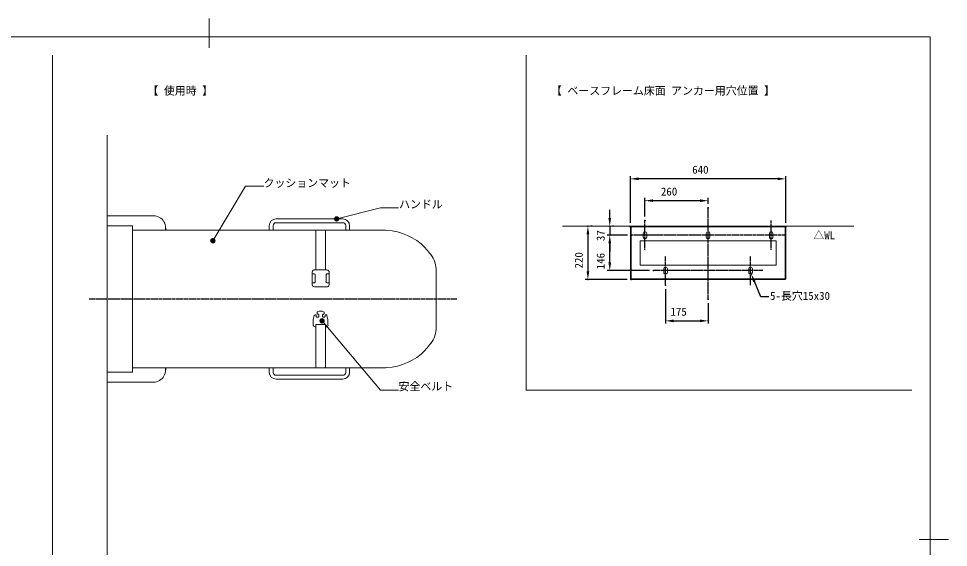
# Model space of a CAD drawing. Units: millimetres, scale not verified. Extents: x -203 to 203, y -143 to 143.
# Drawn here: x -52.4 to 203, y -2.2 to 143 of the extents above; entities that cross this region are included whole.
import ezdxf
from ezdxf.enums import TextEntityAlignment as Align

# ---------------------------------------------------------------- set-up
doc = ezdxf.new("R2010")
doc.units = ezdxf.units.MM
doc.header["$LTSCALE"] = 0.5
doc.header["$PDMODE"] = 32
doc.header["$PDSIZE"] = 0.1
doc.linetypes.add('USER1', pattern=[0.629921, 0.393701, -0.07874, 0.07874, -0.07874])
for name, color, linetype, lineweight in [('0-1_DIMENSION_LINES$02_DIMENSI', 7, 'Continuous', 25), ('0-4_図面_FORMAT$01_WAKU$OUT_LINE', 6, 'Continuous', 18), ('0-8_DIMENSION_LINES$03_LINES', 7, 'Continuous', 18), ('0-9_DIMENSION_LINES$01_CENTER_', 7, 'USER1', 25)]:
    doc.layers.add(name, color=color, linetype=linetype, lineweight=lineweight)
doc.layers.add('0-2_DEFPOINTS', color=7, linetype='Continuous')
doc.styles.add('ＭＳ ゴシック', font='')
doc.styles.get('ＭＳ ゴシック').set_extended_font_data('MS Gothic')

# ---------------------------------------------------------------- blocks, each defined once
blk = doc.blocks.new('D10')
at = {"layer": '0-1_DIMENSION_LINES$02_DIMENSI'}
blk.add_lwpolyline([(2898.6973, 1401.6091), (2896.4478, 1401.6091), (2894.7176, 1405.762)], dxfattribs=at)
blk.add_solid([(2895.0636, 1405.9062), (2894.3715, 1405.6178), (2893.8524, 1407.8385)], dxfattribs=at)
at = {"layer": '0-2_DEFPOINTS'}
for p in [(2893.6601, 1408.3), (2893.8524, 1407.8385)]:
    blk.add_point(p, dxfattribs=at)
at = {"layer": '0-1_DIMENSION_LINES$02_DIMENSI', "style": 'ＭＳ ゴシック'}
blk.add_text('5-長穴15x30', height=2.199, dxfattribs=at).set_placement((2899.0187, 1400.1091), align=Align.BOTTOM_LEFT)
blk = doc.blocks.new('D11')
at = {"layer": '0-1_DIMENSION_LINES$02_DIMENSI'}
for p, q in [((2850.125, 1421), (2849.75, 1421)), ((2849, 1418.7505), (2849, 1408.5828)), ((2859.7417, 1406.3333), (2848.25, 1406.3333))]:
    blk.add_line(p, q, dxfattribs=at)
for points in [[(2849.3749, 1418.7505), (2848.6251, 1418.7505), (2849, 1421)], [(2848.6251, 1408.5828), (2849.3749, 1408.5828), (2849, 1406.3333)]]:
    blk.add_solid(points, dxfattribs=at)
at = {"layer": '0-2_DEFPOINTS'}
for p in [(2849, 1421), (2849, 1406.3333), (2860.8667, 1406.3333)]:
    blk.add_point(p, dxfattribs=at)
at = {"layer": '0-1_DIMENSION_LINES$02_DIMENSI', "style": 'ＭＳ ゴシック'}
blk.add_text('220', height=2.199, rotation=90, dxfattribs=at).set_placement((2848.25, 1409.381), align=Align.BOTTOM_LEFT)
blk = doc.blocks.new('D12')
at = {"layer": '0-1_DIMENSION_LINES$02_DIMENSI'}
for p, q in [((2855, 1423.2495), (2855, 1425.499)), ((2855, 1421), (2855, 1418.5333)), ((2856.125, 1421), (2855.75, 1421)), ((2859.875, 1418.5333), (2854.25, 1418.5333)), ((2855, 1416.2839), (2855, 1414.0344))]:
    blk.add_line(p, q, dxfattribs=at)
for points in [[(2854.6251, 1423.2495), (2855.3749, 1423.2495), (2855, 1421)], [(2855.3749, 1416.2839), (2854.6251, 1416.2839), (2855, 1418.5333)]]:
    blk.add_solid(points, dxfattribs=at)
at = {"layer": '0-2_DEFPOINTS'}
for p in [(2855, 1421), (2855, 1418.5333), (2861, 1418.5333)]:
    blk.add_point(p, dxfattribs=at)
at = {"layer": '0-1_DIMENSION_LINES$02_DIMENSI', "style": 'ＭＳ ゴシック'}
blk.add_text('37', height=2.199, rotation=90, dxfattribs=at).set_placement((2854.25, 1416.9095), align=Align.BOTTOM_LEFT)
blk = doc.blocks.new('D13')
at = {"layer": '0-1_DIMENSION_LINES$02_DIMENSI'}
for p, q in [((2860.6667, 1421.925), (2860.6667, 1434.75)), ((2901.0839, 1434), (2862.9161, 1434)), ((2903.3333, 1421.925), (2903.3333, 1434.75))]:
    blk.add_line(p, q, dxfattribs=at)
for points in [[(2862.9161, 1434.3749), (2862.9161, 1433.6251), (2860.6667, 1434)], [(2901.0839, 1433.6251), (2901.0839, 1434.3749), (2903.3333, 1434)]]:
    blk.add_solid(points, dxfattribs=at)
at = {"layer": '0-2_DEFPOINTS'}
for p in [(2860.6667, 1434), (2860.6667, 1420.8), (2903.3333, 1420.8)]:
    blk.add_point(p, dxfattribs=at)
at = {"layer": '0-1_DIMENSION_LINES$02_DIMENSI', "style": 'ＭＳ ゴシック'}
blk.add_text('640', height=2.199, dxfattribs=at).set_placement((2877.6429, 1434.75), align=Align.BOTTOM_LEFT)
blk = doc.blocks.new('D14')
at = {"layer": '0-1_DIMENSION_LINES$02_DIMENSI'}
for p, q in [((2859.875, 1418.5333), (2854.25, 1418.5333)), ((2855, 1411.0495), (2855, 1416.2839)), ((2865.875, 1408.8), (2854.25, 1408.8))]:
    blk.add_line(p, q, dxfattribs=at)
for points in [[(2855.3749, 1416.2839), (2854.6251, 1416.2839), (2855, 1418.5333)], [(2854.6251, 1411.0495), (2855.3749, 1411.0495), (2855, 1408.8)]]:
    blk.add_solid(points, dxfattribs=at)
at = {"layer": '0-2_DEFPOINTS'}
for p in [(2855, 1418.5333), (2861, 1418.5333), (2867, 1408.8)]:
    blk.add_point(p, dxfattribs=at)
at = {"layer": '0-1_DIMENSION_LINES$02_DIMENSI', "style": 'ＭＳ ゴシック'}
blk.add_text('146', height=2.199, rotation=90, dxfattribs=at).set_placement((2854.25, 1409.1667), align=Align.BOTTOM_LEFT)
blk = doc.blocks.new('D18')
at = {"layer": '0-1_DIMENSION_LINES$02_DIMENSI'}
for p, q in [((2864.6667, 1423.6583), (2864.6667, 1428.75)), ((2879.7505, 1428), (2866.9161, 1428)), ((2882, 1427.125), (2882, 1428.75))]:
    blk.add_line(p, q, dxfattribs=at)
for points in [[(2866.9161, 1428.3749), (2866.9161, 1427.6251), (2864.6667, 1428)], [(2879.7505, 1427.6251), (2879.7505, 1428.3749), (2882, 1428)]]:
    blk.add_solid(points, dxfattribs=at)
at = {"layer": '0-2_DEFPOINTS'}
for p in [(2864.6667, 1428), (2882, 1426), (2864.6667, 1422.5333)]:
    blk.add_point(p, dxfattribs=at)
at = {"layer": '0-1_DIMENSION_LINES$02_DIMENSI', "style": 'ＭＳ ゴシック'}
blk.add_text('260', height=2.199, dxfattribs=at).set_placement((2869.0476, 1428.75), align=Align.BOTTOM_LEFT)
blk = doc.blocks.new('D19')
at = {"layer": '0-1_DIMENSION_LINES$02_DIMENSI'}
for p, q in [((2870.3333, 1403.675), (2870.3333, 1394.25)), ((2882, 1399.875), (2882, 1394.25)), ((2872.5828, 1395), (2879.7505, 1395))]:
    blk.add_line(p, q, dxfattribs=at)
for points in [[(2872.5828, 1395.3749), (2872.5828, 1394.6251), (2870.3333, 1395)], [(2879.7505, 1394.6251), (2879.7505, 1395.3749), (2882, 1395)]]:
    blk.add_solid(points, dxfattribs=at)
at = {"layer": '0-2_DEFPOINTS'}
for p in [(2870.3333, 1404.8), (2882, 1401), (2882, 1395)]:
    blk.add_point(p, dxfattribs=at)
at = {"layer": '0-1_DIMENSION_LINES$02_DIMENSI', "style": 'ＭＳ ゴシック'}
blk.add_text('175', height=2.199, dxfattribs=at).set_placement((2871.6667, 1395.75), align=Align.BOTTOM_LEFT)
blk = doc.blocks.new('U67')
at = {"layer": '0-1_DIMENSION_LINES$02_DIMENSI', "color": 1}
for points in [[(2745.3505, 1416.625), (2745.25, 1417), (2745.3505, 1417.375)], [(2745.625, 1416.3505), (2745.3505, 1417.375), (2745.625, 1417.6495)], [(2745.3505, 1416.625), (2745.3505, 1417.375), (2745.625, 1416.3505)], [(2746, 1416.25), (2745.625, 1417.6495), (2746, 1417.75)], [(2745.625, 1416.3505), (2745.625, 1417.6495), (2746, 1416.25)], [(2746, 1416.25), (2746, 1417.75), (2746.375, 1416.3505)], [(2746.375, 1416.3505), (2746, 1417.75), (2746.375, 1417.6495)], [(2746.375, 1416.3505), (2746.375, 1417.6495), (2746.6495, 1416.625)], [(2746.6495, 1416.625), (2746.375, 1417.6495), (2746.6495, 1417.375)], [(2746.6495, 1416.625), (2746.6495, 1417.375), (2746.75, 1417)]]:
    blk.add_solid(points, dxfattribs=at)
blk = doc.blocks.new('U68')
at = {"layer": '0-1_DIMENSION_LINES$02_DIMENSI', "color": 1}
for points in [[(2775.3505, 1394.625), (2775.25, 1395), (2775.3505, 1395.375)], [(2775.625, 1394.3505), (2775.3505, 1395.375), (2775.625, 1395.6495)], [(2775.3505, 1394.625), (2775.3505, 1395.375), (2775.625, 1394.3505)], [(2776, 1394.25), (2775.625, 1395.6495), (2776, 1395.75)], [(2775.625, 1394.3505), (2775.625, 1395.6495), (2776, 1394.25)], [(2776, 1394.25), (2776, 1395.75), (2776.375, 1394.3505)], [(2776.375, 1394.3505), (2776, 1395.75), (2776.375, 1395.6495)], [(2776.375, 1394.3505), (2776.375, 1395.6495), (2776.6495, 1394.625)], [(2776.6495, 1394.625), (2776.375, 1395.6495), (2776.6495, 1395.375)], [(2776.6495, 1394.625), (2776.6495, 1395.375), (2776.75, 1395)]]:
    blk.add_solid(points, dxfattribs=at)
blk = doc.blocks.new('U69')
at = {"layer": '0-1_DIMENSION_LINES$02_DIMENSI', "color": 1}
for points in [[(2779.3505, 1422.625), (2779.25, 1423), (2779.3505, 1423.375)], [(2779.625, 1422.3505), (2779.3505, 1423.375), (2779.625, 1423.6495)], [(2779.3505, 1422.625), (2779.3505, 1423.375), (2779.625, 1422.3505)], [(2780, 1422.25), (2779.625, 1423.6495), (2780, 1423.75)], [(2779.625, 1422.3505), (2779.625, 1423.6495), (2780, 1422.25)], [(2780, 1422.25), (2780, 1423.75), (2780.375, 1422.3505)], [(2780.375, 1422.3505), (2780, 1423.75), (2780.375, 1423.6495)], [(2780.375, 1422.3505), (2780.375, 1423.6495), (2780.6495, 1422.625)], [(2780.6495, 1422.625), (2780.375, 1423.6495), (2780.6495, 1423.375)], [(2780.6495, 1422.625), (2780.6495, 1423.375), (2780.75, 1423)]]:
    blk.add_solid(points, dxfattribs=at)

msp = doc.modelspace()

# ---------------------------------------------------------------- linework, layer by layer
at = {"layer": '0-1_DIMENSION_LINES$02_DIMENSI', "color": 1, "lineweight": 18}
for points in [[(1, 82), (10, 97), (15, 97)], [(35, 88), (47, 91), (52, 91)], [(31, 60), (47, 41), (52, 41)]]:
    msp.add_lwpolyline(points, dxfattribs=at)
at = {"layer": '0-4_図面_FORMAT$01_WAKU$OUT_LINE'}
for p, q in [((0, 135), (0, 143)), ((198, 138), (-198, 138)), ((198, -138), (198, 138)), ((195, 0), (203, 0))]:
    msp.add_line(p, q, dxfattribs=at)
at = {"layer": '0-8_DIMENSION_LINES$03_LINES'}
for p, q in [((-43, 133), (-43, -109)), ((-28, 88.86), (-28, 86.2183)), ((-15.2999, 88.86), (-28, 88.86)), ((18.3642, 88), (36.6975, 88)), ((36.6975, 86.94), (18.3642, 86.94)), ((-28, 84.5928), (-28, 86.2183)), ((-21.0574, 86.1169), (-28, 86.1169)), ((-28, 86.1169), (-28, 45.917)), ((-21.0574, 86.1169), (-21.0574, 45.917)), ((-11.981, 84.9315), (-21.0574, 84.9315)), ((-11.981, 84.8976), (-21.0574, 84.8976)), ((48.3694, 84.8637), (-21.0574, 84.8637)), ((-18.4835, 84.9315), (-18.4835, 84.8976)), ((-18.4835, 84.8976), (-18.382, 84.8976)), ((-16.8241, 84.8976), (-16.9257, 84.8976)), ((-16.8241, 84.9315), (-16.8241, 84.8976)), ((-13.3018, 84.8637), (-13.3018, 84.8976)), ((-13.2001, 84.8976), (-13.2001, 84.8637)), ((-11.981, 85.5411), (-11.981, 84.8637)), ((16.5008, 84.8637), (16.5008, 86.1367)), ((17.5608, 86.1367), (17.5608, 84.8637)), ((29.2686, 84.8637), (29.2686, 74.0264)), ((31.9441, 84.8637), (31.9441, 74.0264)), ((37.5008, 84.8637), (37.5008, 86.1367)), ((38.5608, 86.1367), (38.5608, 84.8637)), ((177, 86), (97, 86)), ((115.6667, 71.5333), (115.6667, 85.8)), ((115.8667, 86), (158.1333, 86)), ((158.3333, 85.8), (158.3333, 71.5333)), ((119.1667, 84.0333), (119.1667, 83.0333)), ((120.1667, 83.0333), (120.1667, 84.0333)), ((136.4935, 84.0333), (136.4935, 83.0333)), ((137.4935, 83.0333), (137.4935, 84.0333)), ((153.8268, 84.0333), (153.8268, 83.0333)), ((154.8268, 83.0333), (154.8268, 84.0333)), ((124.8104, 74.3), (124.8104, 73.3)), ((125.8104, 73.3), (125.8104, 74.3)), ((148.1601, 74.3), (148.1601, 73.3)), ((149.1601, 73.3), (149.1601, 74.3)), ((28.2526, 69.9963), (28.2526, 73.3491)), ((28.2526, 72.8749), (28.7945, 72.8749)), ((28.9299, 74.0264), (32.2827, 74.0264)), ((29.1332, 70.8091), (29.1332, 72.5363)), ((32.0796, 70.8091), (32.0796, 72.5363)), ((32.9262, 72.8749), (32.3844, 72.8749)), ((32.9262, 69.9963), (32.9262, 73.3491)), ((62.3563, 58.2784), (62.3563, 73.7216)), ((28.2526, 70.4704), (28.7945, 70.4704)), ((32.2827, 69.3528), (28.9299, 69.3528)), ((32.9262, 70.4704), (32.3844, 70.4704)), ((158.1333, 71.3333), (115.8667, 71.3333)), ((28.8623, 61.4279), (28.5913, 60.3443)), ((29.0993, 61.6989), (29.2008, 61.6989)), ((29.2686, 61.6651), (29.2008, 61.6651)), ((29.4041, 61.2248), (29.4041, 61.5296)), ((29.6072, 62.2069), (29.6072, 62.0715)), ((29.7766, 62.5118), (29.8105, 62.5118)), ((29.8105, 61.8682), (29.8782, 61.8682)), ((30.0814, 61.6651), (30.0814, 61.2248)), ((31.1313, 61.6651), (31.1313, 61.2248)), ((31.3345, 61.8682), (31.4023, 61.8682)), ((31.6054, 62.2408), (31.6054, 62.2069)), ((31.6054, 62.2069), (31.6054, 62.0715)), ((31.8086, 61.2248), (31.8086, 61.5296)), ((31.9441, 61.6651), (32.0118, 61.6651)), ((32.3166, 61.4279), (32.5875, 60.3443)), ((28.5913, 58.8203), (28.5913, 60.3443)), ((29.2686, 59.0234), (31.9441, 59.0234)), ((29.2686, 47.1363), (29.2686, 59.0234)), ((29.8782, 61.0216), (29.6072, 61.0216)), ((31.3345, 61.0216), (31.6054, 61.0216)), ((31.9441, 47.1363), (31.9441, 59.0234)), ((32.5875, 58.8203), (32.5875, 60.3443)), ((29.0654, 58.3461), (29.2686, 58.3461)), ((31.9441, 58.3461), (32.1472, 58.3461)), ((-28, 47.4072), (-28, 45.8155)), ((48.3694, 47.1363), (-21.0574, 47.1363)), ((-13.3018, 47.1024), (-21.0574, 47.1024)), ((-11.981, 47.0685), (-21.0574, 47.0685)), ((-18.4835, 47.0685), (-18.4835, 47.1024)), ((-18.4835, 47.1024), (-18.382, 47.1024)), ((-16.8241, 47.1024), (-16.9257, 47.1024)), ((-16.8241, 47.0685), (-16.8241, 47.1024)), ((-13.3018, 47.1363), (-13.3018, 47.0685)), ((-13.2001, 47.1363), (-13.2001, 47.0685)), ((-11.981, 47.1363), (-11.981, 46.4928)), ((39.6996, 47.1363), (14.8414, 47.1363)), ((16.5008, 47.1363), (16.5008, 45.8633)), ((17.5608, 45.8633), (17.5608, 47.1363)), ((37.5008, 47.1363), (37.5008, 45.8633)), ((38.5608, 45.8633), (38.5608, 47.1363)), ((-21.0574, 45.917), (-28, 45.917)), ((-28, 45.8155), (-28, 43.14)), ((36.6975, 45.06), (18.3642, 45.06)), ((18.3642, 44), (36.6975, 44)), ((-15.2999, 43.14), (-28, 43.14))]:
    msp.add_line(p, q, dxfattribs=at)
for points in [[(87, 133), (87, 41), (193, 41)], [(167, -89), (-28, -89), (-28, 111)]]:
    msp.add_lwpolyline(points, dxfattribs=at)
for points in [[(115.8667, 85.8), (158.1333, 85.8), (158.1333, 71.5333), (115.8667, 71.5333)], [(118.3333, 75.3333), (155.6667, 75.3333), (155.6667, 82), (118.3333, 82)]]:
    msp.add_lwpolyline(points, close=True, dxfattribs=at)
for centre, radius, start, end in [((-15.3252, 85.4896), 3.3705, 30.50625, 89.56895), ((-15.5513, 85.482), 3.5708, 0.94919, 28.76967), ((18.3642, 86.1367), 1.8633, 90, 180), ((18.3642, 86.1367), 0.8033, 90, 180), ((36.6975, 86.1367), 1.8633, 0, 90), ((36.6975, 86.1367), 0.8033, 0, 90), ((-111.476, 77.6407), 99.8245, 4.14936, 4.65628), ((47.8091, 68.5719), 16.3002, 50.4387, 91.84034), ((115.8667, 85.8), 0.2, 90, 180), ((119.6667, 84.0333), 0.5, 0, 180), ((136.9935, 84.0333), 0.5, 0, 180), ((154.3268, 84.0333), 0.5, 0, 180), ((158.1333, 85.8), 0.2, 0, 90), ((119.6667, 83.0333), 0.5, 179.99998, 0.00004), ((136.9935, 83.0333), 0.5, 179.99998, 0.00004), ((154.3268, 83.0333), 0.5, 179.99998, 0.00004), ((41.7109, 63.896), 23.8748, 36.78348, 46.23663), ((55.004, 73.7102), 7.3524, 0.08869, 37.55936), ((125.3104, 74.3), 0.5, 0, 180), ((148.6601, 74.3), 0.5, 0, 180), ((28.9083, 73.3509), 0.6556, 118.90616, 180.15556), ((28.917, 73.4542), 0.5723, 88.70779, 124.68642), ((28.7964, 72.5193), 0.3556, 31.58145, 90.30494), ((28.8297, 72.5635), 0.3047, 354.8758, 27.77995), ((32.4016, 72.538), 0.3559, 121.60909, 180.27731), ((32.3571, 72.5701), 0.306, 84.88267, 117.66546), ((32.2847, 73.3709), 0.6555, 28.91075, 90.17135), ((32.3881, 73.362), 0.5721, 358.70903, 34.71512), ((115.8667, 71.5333), 0.2, 180, 270), ((125.3104, 73.3), 0.5, 179.99998, 0.00004), ((148.6601, 73.3), 0.5, 179.99998, 0.00004), ((158.1333, 71.5333), 0.2, 270, 0), ((28.8252, 69.9834), 0.5727, 178.70832, 214.67306), ((28.9282, 69.9746), 0.6558, 208.91184, 270.14988), ((28.8217, 70.7743), 0.3051, 264.87905, 297.75875), ((28.7773, 70.8074), 0.3559, 301.60909, 0.27731), ((32.3496, 70.7818), 0.3051, 174.87905, 207.75875), ((32.3826, 70.8261), 0.3557, 211.59335, 270.29304), ((32.2957, 69.8906), 0.5718, 268.69936, 304.72479), ((32.3048, 69.9943), 0.6553, 298.88921, 0.17251), ((29.2384, 61.338), 0.3868, 111.08421, 166.5522), ((29.2657, 61.5507), 0.1144, 24.0184, 88.52973), ((29.3371, 61.5384), 0.0676, 352.56154, 60.66188), ((29.7308, 62.0562), 0.1245, 172.94215, 223.92774), ((29.9631, 62.2087), 0.3559, 121.60909, 180.27731), ((29.8071, 62.0545), 0.1863, 207.05255, 271.04737), ((30.5894, 60.7423), 1.9472, 65.32733, 114.67267), ((29.8818, 61.6823), 0.186, 26.97673, 91.12319), ((29.958, 61.6803), 0.1244, 352.96829, 43.94824), ((31.3175, 61.6686), 0.1862, 117.03262, 181.06729), ((31.3192, 61.7446), 0.1246, 82.95035, 133.82624), ((31.3105, 62.2314), 0.295, 1.83892, 71.88222), ((31.4175, 61.9917), 0.1244, 262.96829, 313.94824), ((31.4191, 62.0681), 0.1863, 297.05255, 1.04737), ((31.9229, 61.5268), 0.1143, 114.05775, 178.598), ((31.9353, 61.598), 0.0677, 82.50414, 150.62596), ((32.0137, 61.3433), 0.3556, 31.60845, 90.31754), ((32.4402, 61.5143), 0.1245, 172.94215, 223.92774), ((29.2169, 58.8705), 0.6276, 184.59135, 207.25546), ((29.5277, 61.2095), 0.1245, 172.94215, 223.92774), ((29.6038, 61.2077), 0.1861, 207.01448, 271.04428), ((29.8935, 61.1452), 0.1245, 262.94215, 313.92774), ((29.8951, 61.2214), 0.1863, 297.05255, 1.04737), ((31.2553, 61.2095), 0.1249, 172.95445, 223.77564), ((31.3311, 61.208), 0.1865, 207.08051, 271.01941), ((31.6207, 61.1452), 0.1245, 262.94215, 313.92774), ((31.6223, 61.2214), 0.1863, 297.05255, 1.04737), ((32.1518, 58.8219), 0.4697, 299.69149, 359.80288), ((29.0673, 58.8162), 0.4701, 209.72377, 269.77061), ((32.0966, 58.9719), 0.6278, 274.62556, 297.28282), ((55.004, 58.2898), 7.3524, 322.44064, 359.91131), ((41.7185, 68.1312), 23.8648, 313.76138, 323.21851), ((47.8091, 63.4281), 16.3002, 268.15966, 309.5613), ((-15.3511, 46.518), 3.3702, 300.50336, 359.57184), ((-111.476, 54.3593), 99.8245, 355.34372, 355.85064), ((-15.3587, 46.743), 3.5696, 270.94436, 298.7745), ((18.3642, 45.8633), 1.8633, 180, 270), ((18.3642, 45.8633), 0.8033, 180, 270), ((36.6975, 45.8633), 1.8633, 270, 0), ((36.6975, 45.8633), 0.8033, 270, 0)]:
    msp.add_arc(centre, radius, start, end, dxfattribs=at)
at = {"layer": '0-9_DIMENSION_LINES$01_CENTER_'}
for p, q in [((137, 66), (137, 91)), ((119.6667, 79.5333), (119.6667, 87.5333)), ((154.3399, 79.5333), (154.3399, 87.5333)), ((158, 83.5333), (116, 83.5333)), ((125.3333, 69.8), (125.3333, 77.8)), ((148.6841, 69.8), (148.6841, 77.8)), ((152, 73.8), (122, 73.8)), ((68, 66), (-33, 66))]:
    msp.add_line(p, q, dxfattribs=at)

# ---------------------------------------------------------------- block references
at = {"layer": '0-1_DIMENSION_LINES$02_DIMENSI'}
for name in ['D13', 'D18', 'D12', 'U69', 'D11', 'U67', 'D14', 'D10', 'D19', 'U68']:
    msp.add_blockref(name, (-2745, -1335), dxfattribs=at)

# ---------------------------------------------------------------- texts
at = {"layer": '0-1_DIMENSION_LINES$02_DIMENSI', "style": 'ＭＳ ゴシック'}
for s, p in [('【 使用時 】', (-16.9493, 121.4355)), ('【 ベースフレーム床面 アンカー用穴位置 】', (93.8662, 121.4355)), ('クッションマット', (14.9234, 96.0884)), ('ハンドル', (52.1514, 90.2453)), ('△WL', (165.9128, 81.7512)), ('安全ベルト', (51.9924, 40.2453))]:
    msp.add_text(s, height=2.199, dxfattribs=at).set_placement(p, align=Align.BOTTOM_LEFT)

doc.saveas('drawing.dxf')
